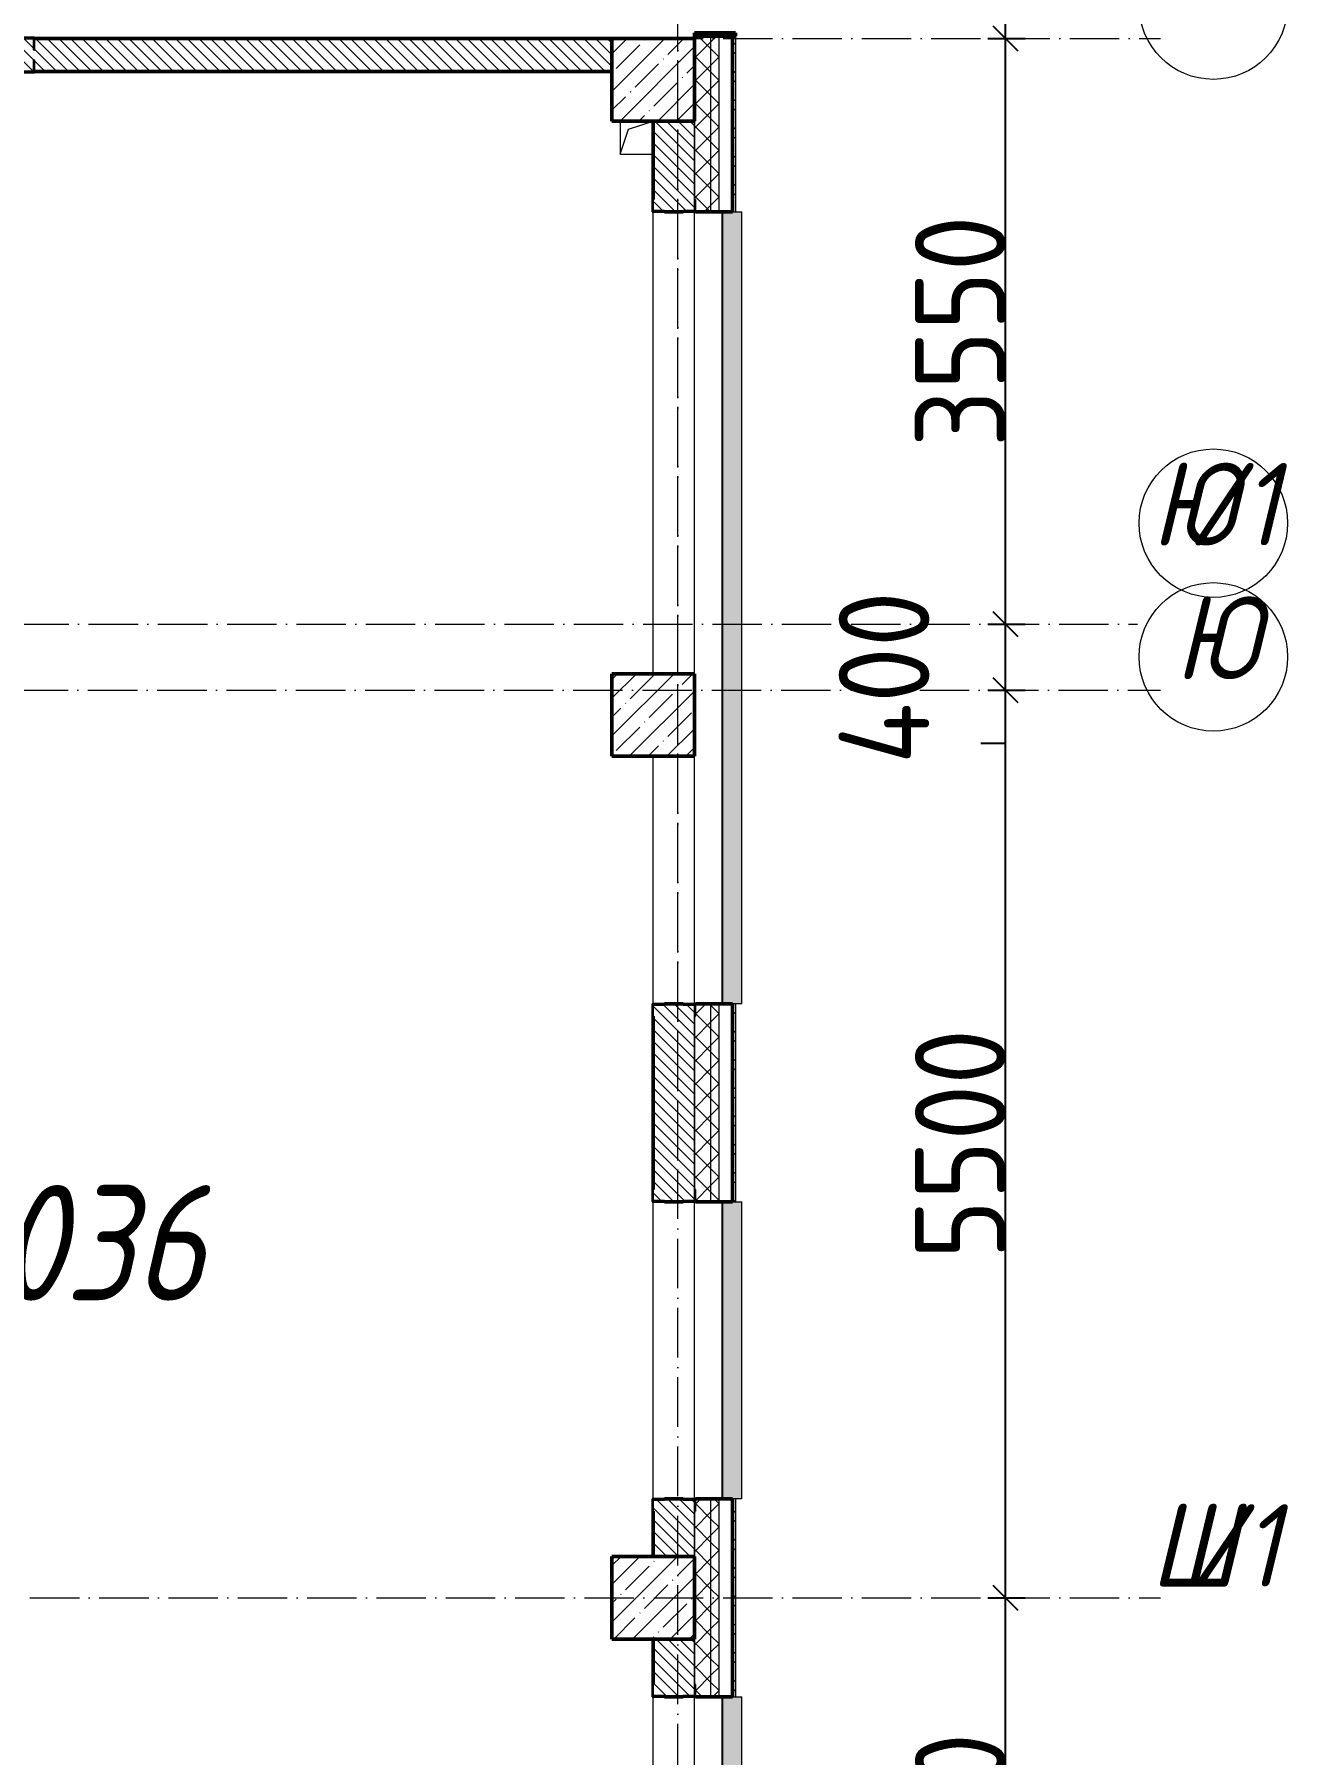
# Model space of a CAD drawing. Header units: millimetres. Extents: x -136833 to 49383, y -8033 to 344618.
# Drawn here: x -34184 to -26584, y 282178 to 292603 of the extents above; entities that cross this region are included whole.
import ezdxf

# ---------------------------------------------------------------- set-up
doc = ezdxf.new("R2010")
doc.units = ezdxf.units.MM
doc.linetypes.add('50_200_ШТРИХ_1Т_ш5_п1_п1_', pattern=[700, 500, -100, 0, -100])
for name, color, linetype, lineweight in [('A-____-____-DIMS', 7, 'Continuous', 9), ('A-GENM-____-MCUT', 7, 'Continuous', 25), ('A-GENM-____-OTLN', 7, 'Continuous', 9), ('A-GENM-____-OTLN-1', 7, 'Continuous', 25), ('A-GLAZ-____-OTLN', 7, 'Continuous', 9), ('A-WALL-____-MCUT', 7, 'Continuous', 13), ('A-WALL-____-MCUT-1', 7, 'Continuous', 9), ('A-WALL-____-MCUT-2', 7, 'Continuous', 50), ('A-WALL-____-MCUT-3', 7, 'Continuous', 9), ('A-WALL-____-OTLN', 7, 'Continuous', 9), ('A-WALL-____-PATT-1', 7, 'Continuous', 9), ('A-WALL-FNSH-MCUT-1', 7, 'Continuous', 9), ('S-COLS-____-MCUT', 7, 'Continuous', 50), ('S-COLS-____-OTLN', 7, 'Continuous', 9), ('S-GRID-____-IDEN', 7, 'Continuous', 9), ('S-GRID-____-OTLN-1', 7, '50_200_ШТРИХ_1Т_ш5_п1_п1_', 9), ('Марки помещений', 7, 'Continuous', 9)]:
    doc.layers.add(name, color=color, linetype=linetype, lineweight=lineweight)
doc.layers.add('A-GLAZ-____-OTLN-1', color=7, linetype='Continuous', lineweight=9, true_color=0xc0c0c0)
doc.styles.add('ISOCPEUR_I', font='isocpeui.ttf', dxfattribs={"width": 0.9, "height": 2.5})
doc.styles.add('ISOCPEUR_I_3', font='isocpeui.ttf', dxfattribs={"width": 0.85, "height": 2.2})
doc.styles.add('ISOCPEUR_I_9', font='isocpeui.ttf', dxfattribs={"width": 0.9, "height": 250})
doc.styles.add('СПДС', font='isocpeur.ttf', dxfattribs={"width": 0.9})
doc.dimstyles.new('ISO-2_5_0_9К_БОЛЬШОЙ_ОСИ', dxfattribs={"dimscale": 304.8, "dimtxt": 248.995294, "dimasz": 0.492126, "dimexe": 0.393701, "dimexo": 0, "dimgap": 0, "dimtad": 1, "dimdec": 0, "dimzin": 0, "dimdsep": 46, "dimtxsty": 'ISOCPEUR_I_9', "dimblk1": 'OBLIQUE', "dimblk2": 'OBLIQUE', "dimsah": 1, "dimcen": 0.09, "dimdle": 0.393701, "dimazin": 0, "dimtfac": 1, "dimtdec": 4, "dimtix": 1, "dimtmove": 0, "dimatfit": 3, "dimfxl": 1, "dimtvp": 1, "dimtolj": 1, "dimtzin": 0, "dimarcsym": 2})
doc.dimstyles.new('ISO-2_5_0_9К_БОЛЬШОЙ_ОСИ_1', dxfattribs={"dimscale": 304.8, "dimtxt": 248.995294, "dimasz": 0.492126, "dimexe": 0.393701, "dimexo": 0, "dimgap": 0, "dimtad": 1, "dimdec": 0, "dimzin": 0, "dimdsep": 46, "dimtxsty": 'ISOCPEUR_I_9', "dimblk1": 'OBLIQUE', "dimblk2": 'OBLIQUE', "dimsah": 1, "dimcen": 0.09, "dimdle": 0.393701, "dimazin": 0, "dimtfac": 1, "dimtdec": 4, "dimtix": 1, "dimtmove": 1, "dimatfit": 3, "dimfxl": 1, "dimtvp": 1, "dimtolj": 1, "dimtzin": 0, "dimarcsym": 2})
pattern_1 = [(45, (-101000, -46531.04), (-114.04925, 114.04925), []), (45, (-100885.95, -46531.04), (-114.04925, 114.04925), [201.613, -40.323, 3.353, -36.97])]
pattern_2 = [(45, (-131434.41, 245796.49), (-70.71068, 70.71068), []), (135, (-131434.41, 245796.49), (-70.71068, -70.71068), [])]
pattern_3 = [(135, (-131434.413, 245796.486), (-35.35534, -35.35534), [])]
pattern_4 = [(45, (-131434.41, 245796.49), (-70.71068, 70.71068), []), (135, (-131434.41, 245796.49), (-70.71068, -70.71068), [])]

# ---------------------------------------------------------------- blocks, each defined once
blk = doc.blocks.new('BSC_Колонна _Прямоугольная - 500х500-V115-АР1_План отверстий 2 этажа в осях 1-64_Ю-ЯЯ')
at = {"layer": 'S-COLS-____-OTLN'}
h = blk.add_hatch(dxfattribs=at)
h.set_pattern_fill('FP_128', color=256, style=0, pattern_type=2)
h.set_pattern_definition(pattern_1)
h.paths.add_polyline_path([(-250, -250), (250, -250), (250, 250), (-250, 250), (-250, 200)], flags=0)
at = {"layer": 'S-COLS-____-MCUT'}
for p, q in [((250, 250), (-250, 250)), ((-250, 250), (-250, -250)), ((250, -250), (250, 250)), ((-250, -250), (250, -250))]:
    blk.add_line(p, q, dxfattribs=at)
blk = doc.blocks.new('Фахверк_СКБ_Уголок - 200_3550-28267367-АР1_План отверстий 2 этажа в осях 1-64_Ю-ЯЯ')
at = {"layer": 'A-GENM-____-MCUT'}
for p, q in [((200, 156), (125, 156)), ((125, 156), (125, 81)), ((131, 81), (131, 150)), ((131, 150), (200, 150)), ((200, 150), (200, 156)), ((125, 81), (131, 81)), ((131, 19), (125, 19)), ((125, 19), (125, -56)), ((131, -50), (131, 19)), ((125, -56), (200, -56)), ((200, -50), (131, -50)), ((200, -56), (200, -50))]:
    blk.add_line(p, q, dxfattribs=at)
blk = doc.blocks.new('Стены 13 - Стены 4-31812941-АР1_План отверстий 2 этажа в осях 1-64_Ю-ЯЯ')
at = {"layer": 'A-WALL-____-MCUT'}
for p, q in [((-1844, 41030), (-1844, 41010)), ((-1594, 41030), (-1844, 41030)), ((-1844, 41010), (-1594, 41010)), ((-1594, 41010), (-1594, 41030))]:
    blk.add_line(p, q, dxfattribs=at)
blk = doc.blocks.new('BSC_Колонна _Прямоугольная - 500х500-V30-АР1_План отверстий 2 этажа в осях 1-64_А-ГГ')
at = {"layer": 'S-COLS-____-OTLN'}
h = blk.add_hatch(dxfattribs=at)
h.set_pattern_fill('FP_59', color=256, style=0, pattern_type=2)
h.set_pattern_definition([(45, (-101000, -37331.04), (-114.04925, 114.04925), []), (45, (-100885.95, -37331.04), (-114.04925, 114.04925), [201.613, -40.323, 3.353, -36.97])])
h.paths.add_polyline_path([(-250, -250), (250, -250), (250, 250), (-250, 250)], flags=0)
at = {"layer": 'S-COLS-____-MCUT'}
for p, q in [((250, 250), (-250, 250)), ((-250, 250), (-250, -250)), ((250, -250), (250, 250)), ((-250, -250), (250, -250))]:
    blk.add_line(p, q, dxfattribs=at)
blk = doc.blocks.new('BSC_Колонна _Прямоугольная - 500х500-V119-АР1_План отверстий 2 этажа в осях 1-64_А-ГГ')
at = {"layer": 'S-COLS-____-OTLN'}
h = blk.add_hatch(dxfattribs=at)
h.set_pattern_fill('FP_149', color=256, style=0, pattern_type=2)
h.set_pattern_definition(pattern_1)
h.paths.add_polyline_path([(-250, -250), (250, -250), (250, 250), (-250, 250), (-250, -215)], flags=0)
at = {"layer": 'S-COLS-____-MCUT'}
for p, q in [((250, 250), (-250, 250)), ((-250, 250), (-250, -250)), ((250, -250), (250, 250)), ((-250, -250), (250, -250))]:
    blk.add_line(p, q, dxfattribs=at)
blk = doc.blocks.new('BSC_Колонна _Прямоугольная - 500х500-V121-АР1_План отверстий 2 этажа в осях 1-64_А-ГГ')
at = {"layer": 'S-COLS-____-OTLN'}
h = blk.add_hatch(dxfattribs=at)
h.set_pattern_fill('FP_151', color=256, style=0, pattern_type=2)
h.set_pattern_definition([(45, (-101000, -42681.04), (-114.04925, 114.04925), []), (45, (-100885.95, -42681.04), (-114.04925, 114.04925), [201.613, -40.323, 3.353, -36.97])])
h.paths.add_polyline_path([(-250, -250), (250, -250), (250, 250), (-250, 250)], flags=0)
at = {"layer": 'S-COLS-____-MCUT'}
for p, q in [((250, 250), (-250, 250)), ((-250, 250), (-250, -250)), ((250, -250), (250, 250)), ((-250, -250), (250, -250))]:
    blk.add_line(p, q, dxfattribs=at)
blk = doc.blocks.new('Фахверк_СКБ_Уголок - 250_2700-27497298-АР1_План отверстий 2 этажа в осях 1-64_А-ГГ')
at = {"layer": 'A-GENM-____-MCUT'}
for p, q in [((200, 181), (125, 181)), ((125, 181), (125, 106)), ((125, 106), (131, 106)), ((131, 106), (131, 175)), ((131, 175), (200, 175)), ((200, 175), (200, 181)), ((131, -6), (125, -6)), ((125, -6), (125, -81)), ((125, -81), (200, -81)), ((131, -75), (131, -6)), ((200, -75), (131, -75)), ((200, -81), (200, -75))]:
    blk.add_line(p, q, dxfattribs=at)
blk = doc.blocks.new('AR_Отверстие прямоугольное _в плите_ - AR_Отверстие прямоугольное _в плите_-30511543-АР1_План отверстий 2 этажа в осях 1-64_А-ГГ')
at = {"layer": 'A-GENM-____-OTLN'}
for p, q in [((-100, 100), (-100, -100)), ((-100, -100), (-50, 50)), ((-50, 50), (100, 100)), ((-100, -100), (100, -100))]:
    blk.add_line(p, q, dxfattribs=at)
blk = doc.blocks.new('Отлив_СКБ - Отлив витража_120_НВФ-31885688-АР1_План отверстий 2 этажа в осях 1-64_А-ГГ')
at = {"layer": 'A-GLAZ-____-OTLN-1'}
for points in [[(4113, -2), (4800, -2), (4800, 0), (0, 0), (0, -2), (2345, -2)], [(4113, -120), (4800, -120), (4800, -2), (0, -2), (0, -120), (2345, -120)]]:
    blk.add_hatch(color=256, dxfattribs=at).paths.add_polyline_path(points, flags=0)
at = {"layer": 'A-GLAZ-____-OTLN'}
for p, q in [((0, 0), (4800, 0)), ((4800, -2), (0, -2)), ((0, -120), (0, -83)), ((4800, -83), (4800, -120)), ((0, -120), (4800, -120))]:
    blk.add_line(p, q, dxfattribs=at)
blk = doc.blocks.new('Отлив_СКБ - Отлив витража_120_НВФ-V194-АР1_План отверстий 2 этажа в осях 1-64_А-ГГ')
at = {"layer": 'A-GLAZ-____-OTLN-1'}
for points in [[(1800, -2), (1800, 0), (0, 0), (0, -2), (1544, -2)], [(1544, -120), (1800, -120), (1800, -2), (0, -2), (0, -120)]]:
    blk.add_hatch(color=256, dxfattribs=at).paths.add_polyline_path(points, flags=0)
at = {"layer": 'A-GLAZ-____-OTLN'}
for p, q in [((0, 0), (1800, 0)), ((1800, -2), (0, -2)), ((0, -120), (0, -83)), ((1800, -83), (1800, -120)), ((0, -120), (1800, -120))]:
    blk.add_line(p, q, dxfattribs=at)
blk = doc.blocks.new('Стены 13 - Стены 4-31812941-АР1_План отверстий 2 этажа в осях 1-64_А-ГГ')
at = {"layer": 'A-WALL-____-MCUT-2'}
for p, q in [((-1844, 41030), (-1844, 41010)), ((-1594, 41030), (-1844, 41030)), ((-1844, 41010), (-1594, 41010)), ((-1594, 41010), (-1594, 41030))]:
    blk.add_line(p, q, dxfattribs=at)
blk = doc.blocks.new('Ось сетки - Круг_Ø6_00__ISO-2_5_0_9K_-25732049-АР1_План отверстий 3 этажа в осях 1-64_Ю-ЯЯ')
at = {"layer": 'S-GRID-____-IDEN'}
blk.add_circle((0, 0), 3, dxfattribs=at)
blk = doc.blocks.new('_Oblique')
at = {"color": 0, "linetype": 'ByBlock', "lineweight": -2}
blk.add_line((-0.5, -0.5), (0.5, 0.5), dxfattribs=at)
blk = doc.blocks.new('*D2014')
at = {"layer": 'A-____-____-DIMS', "color": 0, "lineweight": -2, "transparency": 16777216}
for p, q in [((386905, -44152), (386905, -43512)), ((386799, -43632), (387025, -43632)), ((386799, -44032), (387025, -44032)), ((386905, -44352), (386905, -44032)), ((386755, -44352), (386905, -44352))]:
    blk.add_line(p, q, dxfattribs=at)
at = {"layer": 'Defpoints', "color": 0, "transparency": 16777216}
for p in [(386799, -43632), (386905, -43632), (386799, -44032)]:
    blk.add_point(p, dxfattribs=at)
at = {"layer": 'A-____-____-DIMS', "color": 0, "lineweight": -2, "transparency": 16777216, "xscale": 150, "yscale": 150, "zscale": 150}
for p, rotation in [((386905, -43632), 90), ((386905, -44032), 270)]:
    blk.add_blockref('_Oblique', p, dxfattribs=dict(at, rotation=rotation))
at = {"layer": 'A-____-____-DIMS', "color": 0, "transparency": 16777216, "insert": (385895, -44480), "char_height": 548.6, "attachment_point": 1, "rotation": 90, "line_spacing_factor": 1.149209, "style": 'СПДС'}
blk.add_mtext('\\A1;400', dxfattribs=at)
blk = doc.blocks.new('*D2015')
at = {"layer": 'A-____-____-DIMS', "color": 0, "lineweight": -2, "transparency": 16777216}
for p, q in [((386905, -43752), (386905, -39962)), ((386799, -40082), (387025, -40082)), ((386799, -43632), (387025, -43632))]:
    blk.add_line(p, q, dxfattribs=at)
at = {"layer": 'Defpoints', "color": 0, "transparency": 16777216}
for p in [(386799, -40082), (386905, -40082), (386799, -43632)]:
    blk.add_point(p, dxfattribs=at)
at = {"layer": 'A-____-____-DIMS', "color": 0, "lineweight": -2, "transparency": 16777216, "xscale": 150, "yscale": 150, "zscale": 150}
for p, rotation in [((386905, -40082), 90), ((386905, -43632), 270)]:
    blk.add_blockref('_Oblique', p, dxfattribs=dict(at, rotation=rotation))
at = {"layer": 'A-____-____-DIMS', "color": 0, "transparency": 16777216, "insert": (386631, -41857), "char_height": 548.6, "attachment_point": 5, "rotation": 90, "style": 'СПДС'}
blk.add_mtext('\\A1;3550', dxfattribs=at)
blk = doc.blocks.new('*D2016')
at = {"layer": 'A-____-____-DIMS', "color": 0, "lineweight": -2, "transparency": 16777216}
for p, q in [((386755, -39209), (386905, -39209)), ((386905, -39209), (386905, -39632)), ((386905, -40202), (386905, -39512)), ((386799, -39632), (387025, -39632)), ((386799, -40082), (387025, -40082))]:
    blk.add_line(p, q, dxfattribs=at)
at = {"layer": 'Defpoints', "color": 0, "transparency": 16777216}
for p in [(386799, -39632), (386905, -39632), (386799, -40082)]:
    blk.add_point(p, dxfattribs=at)
at = {"layer": 'A-____-____-DIMS', "color": 0, "lineweight": -2, "transparency": 16777216, "xscale": 150, "yscale": 150, "zscale": 150}
for p, rotation in [((386905, -39632), 90), ((386905, -40082), 270)]:
    blk.add_blockref('_Oblique', p, dxfattribs=dict(at, rotation=rotation))
at = {"layer": 'A-____-____-DIMS', "color": 0, "transparency": 16777216, "insert": (385895, -39337), "char_height": 548.6, "attachment_point": 1, "rotation": 90, "line_spacing_factor": 1.149209, "style": 'СПДС'}
blk.add_mtext('\\A1;450', dxfattribs=at)
blk = doc.blocks.new('*D2040')
at = {"layer": 'A-____-____-DIMS', "color": 0, "lineweight": -2, "transparency": 16777216}
for p, q in [((386905, -52652), (386905, -49412)), ((386799, -49532), (387025, -49532)), ((386799, -52532), (387025, -52532))]:
    blk.add_line(p, q, dxfattribs=at)
at = {"layer": 'Defpoints', "color": 0, "transparency": 16777216}
for p in [(386799, -49532), (386905, -49532), (386799, -52532)]:
    blk.add_point(p, dxfattribs=at)
at = {"layer": 'A-____-____-DIMS', "color": 0, "lineweight": -2, "transparency": 16777216, "xscale": 150, "yscale": 150, "zscale": 150}
for p, rotation in [((386905, -49532), 90), ((386905, -52532), 270)]:
    blk.add_blockref('_Oblique', p, dxfattribs=dict(at, rotation=rotation))
at = {"layer": 'A-____-____-DIMS', "color": 0, "transparency": 16777216, "insert": (386631, -51032), "char_height": 548.6, "attachment_point": 5, "rotation": 90, "style": 'СПДС'}
blk.add_mtext('\\A1;3000', dxfattribs=at)
blk = doc.blocks.new('*D2041')
at = {"layer": 'A-____-____-DIMS', "color": 0, "lineweight": -2, "transparency": 16777216}
for p, q in [((386905, -49652), (386905, -43912)), ((386799, -44032), (387025, -44032)), ((386799, -49532), (387025, -49532))]:
    blk.add_line(p, q, dxfattribs=at)
at = {"layer": 'Defpoints', "color": 0, "transparency": 16777216}
for p in [(386799, -44032), (386905, -44032), (386799, -49532)]:
    blk.add_point(p, dxfattribs=at)
at = {"layer": 'A-____-____-DIMS', "color": 0, "lineweight": -2, "transparency": 16777216, "xscale": 150, "yscale": 150, "zscale": 150}
for p, rotation in [((386905, -44032), 90), ((386905, -49532), 270)]:
    blk.add_blockref('_Oblique', p, dxfattribs=dict(at, rotation=rotation))
at = {"layer": 'A-____-____-DIMS', "color": 0, "transparency": 16777216, "insert": (386631, -46782), "char_height": 548.6, "attachment_point": 5, "rotation": 90, "style": 'СПДС'}
blk.add_mtext('\\A1;5500', dxfattribs=at)
blk = doc.blocks.new('*D2042')
at = {"layer": 'A-____-____-DIMS', "color": 0, "lineweight": -2, "transparency": 16777216}
for p, q in [((386905, -44152), (386905, -43512)), ((386799, -43632), (387025, -43632)), ((386799, -44032), (387025, -44032)), ((386905, -44352), (386905, -44032)), ((386755, -44352), (386905, -44352))]:
    blk.add_line(p, q, dxfattribs=at)
at = {"layer": 'Defpoints', "color": 0, "transparency": 16777216}
for p in [(386799, -43632), (386905, -43632), (386799, -44032)]:
    blk.add_point(p, dxfattribs=at)
at = {"layer": 'A-____-____-DIMS', "color": 0, "lineweight": -2, "transparency": 16777216, "xscale": 150, "yscale": 150, "zscale": 150}
for p, rotation in [((386905, -43632), 90), ((386905, -44032), 270)]:
    blk.add_blockref('_Oblique', p, dxfattribs=dict(at, rotation=rotation))
at = {"layer": 'A-____-____-DIMS', "color": 0, "transparency": 16777216, "insert": (385895, -44480), "char_height": 548.6, "attachment_point": 1, "rotation": 90, "line_spacing_factor": 1.149209, "style": 'СПДС'}
blk.add_mtext('\\A1;400', dxfattribs=at)
blk = doc.blocks.new('*D2043')
at = {"layer": 'A-____-____-DIMS', "color": 0, "lineweight": -2, "transparency": 16777216}
for p, q in [((386905, -43752), (386905, -39962)), ((386799, -40082), (387025, -40082)), ((386799, -43632), (387025, -43632))]:
    blk.add_line(p, q, dxfattribs=at)
at = {"layer": 'Defpoints', "color": 0, "transparency": 16777216}
for p in [(386799, -40082), (386905, -40082), (386799, -43632)]:
    blk.add_point(p, dxfattribs=at)
at = {"layer": 'A-____-____-DIMS', "color": 0, "lineweight": -2, "transparency": 16777216, "xscale": 150, "yscale": 150, "zscale": 150}
for p, rotation in [((386905, -40082), 90), ((386905, -43632), 270)]:
    blk.add_blockref('_Oblique', p, dxfattribs=dict(at, rotation=rotation))
at = {"layer": 'A-____-____-DIMS', "color": 0, "transparency": 16777216, "insert": (386631, -41857), "char_height": 548.6, "attachment_point": 5, "rotation": 90, "style": 'СПДС'}
blk.add_mtext('\\A1;3550', dxfattribs=at)
blk = doc.blocks.new('*D2044')
at = {"layer": 'A-____-____-DIMS', "color": 0, "lineweight": -2, "transparency": 16777216}
for p, q in [((386755, -39209), (386905, -39209)), ((386905, -39209), (386905, -39632)), ((386905, -40202), (386905, -39512)), ((386799, -39632), (387025, -39632)), ((386799, -40082), (387025, -40082))]:
    blk.add_line(p, q, dxfattribs=at)
at = {"layer": 'Defpoints', "color": 0, "transparency": 16777216}
for p in [(386799, -39632), (386905, -39632), (386799, -40082)]:
    blk.add_point(p, dxfattribs=at)
at = {"layer": 'A-____-____-DIMS', "color": 0, "lineweight": -2, "transparency": 16777216, "xscale": 150, "yscale": 150, "zscale": 150}
for p, rotation in [((386905, -39632), 90), ((386905, -40082), 270)]:
    blk.add_blockref('_Oblique', p, dxfattribs=dict(at, rotation=rotation))
at = {"layer": 'A-____-____-DIMS', "color": 0, "transparency": 16777216, "insert": (385895, -39337), "char_height": 548.6, "attachment_point": 1, "rotation": 90, "line_spacing_factor": 1.149209, "style": 'СПДС'}
blk.add_mtext('\\A1;450', dxfattribs=at)
blk = doc.blocks.new('3эт')
at = {"layer": 'S-GRID-____-OTLN-1', "color": 251, "ltscale": 0.6, "true_color": 0x636466}
for p, q in [((384920.7, -46882.4), (384920.7, 4029.4)), ((384920.7, -91346.1), (384920.7, -36982.5)), ((376792, -40082.4), (387845.1, -40082.4)), ((376792, -40082.4), (387845.1, -40082.4)), ((358243, -43632.4), (387705.3, -43632.4)), ((358243, -43632.4), (387705.3, -43632.4)), ((351097.5, -44032.4), (387845.1, -44032.4)), ((376792, -49532.4), (387845.1, -49532.4))]:
    blk.add_line(p, q, dxfattribs=at)
at = {"layer": 'S-GRID-____-IDEN', "xscale": 150, "yscale": 150, "zscale": 99.99999999999993}
for p, rotation in [((388165, -39879.9), 269.9999999999995), ((388165, -43019.7), 269.9999999999994), ((388165, -43829.9), 269.9999999999995)]:
    blk.add_blockref('Ось сетки - Круг_Ø6_00__ISO-2_5_0_9K_-25732049-АР1_План отверстий 3 этажа в осях 1-64_Ю-ЯЯ', p, dxfattribs=dict(at, rotation=rotation))
at = {"layer": 'S-GRID-____-IDEN', "char_height": 500, "attachment_point": 1}
for s, insert, width, style in [('\\fISOCPEUR|b0|i1|c204|p34|;\\W.9;Ю', (387789.3, -42654.6), 266.962, 'ISOCPEUR_I_9'), ('\\fISOCPEUR|b0|i1|c204|p34|;\\W.9;Ю', (387789.3, -42654.6), 266.962, 'ISOCPEUR_I'), ('/1', (388009.5, -42654.6), 346.329, 'ISOCPEUR_I_9'), ('/1', (388009.5, -42654.6), 346.329, 'ISOCPEUR_I'), ('\\fISOCPEUR|b0|i1|c204|p34|;\\W.9;Ю', (387931.9, -43464.8), 266.962, 'ISOCPEUR_I_9'), ('\\fISOCPEUR|b0|i1|c204|p34|;\\W.9;Ю', (387931.9, -43464.8), 266.962, 'ISOCPEUR_I'), ('\\fISOCPEUR|b0|i1|c204|p34|;\\W.9;Ш', (387783.4, -48964.8), 281.392, 'ISOCPEUR_I'), ('/1', (388015.6, -48964.8), 346.329, 'ISOCPEUR_I')]:
    blk.add_mtext(s, dxfattribs=dict(at, insert=insert, width=width, style=style))
at = {"layer": 'A-____-____-DIMS'}
for base, p1, p2, override, picture, middle in [((386904.9, -39632.4), (386798.9, -40082.4), (386798.9, -39632.4), {"dimtxt": 1.8, "dimpost": '<>', "dimtxsty": 'СПДС', "dimfxl": 450}, '*D2016', (386745, -39209.4)), ((386904.9, -39632.4), (386798.9, -40082.4), (386798.9, -39632.4), {"dimtxt": 1.8, "dimpost": '<>', "dimtxsty": 'СПДС', "dimfxl": 450}, '*D2044', (386745, -39209.4)), ((386904.9, -43632.4), (386798.9, -44032.4), (386798.9, -43632.4), {"dimtxt": 1.8, "dimpost": '<>', "dimtxsty": 'СПДС', "dimfxl": 400}, '*D2014', (386745, -44352.1)), ((386904.9, -43632.4), (386798.9, -44032.4), (386798.9, -43632.4), {"dimtxt": 1.8, "dimpost": '<>', "dimtxsty": 'СПДС', "dimfxl": 400}, '*D2042', (386745, -44352.1))]:
    dim = blk.add_linear_dim(base=base, p1=p1, p2=p2, angle=90, dimstyle='ISO-2_5_0_9К_БОЛЬШОЙ_ОСИ_1', override=override, dxfattribs=at)
    dim.commit()
    dim.dimension.update_dxf_attribs({"geometry": picture, "text_midpoint": middle, "dimtype": 160, "text_rotation": 90})
for base, p1, p2, override, picture, middle in [((386904.9, -40082.4), (386798.9, -43632.4), (386798.9, -40082.4), {"dimtxt": 1.8, "dimpost": '<>', "dimtxsty": 'СПДС', "dimfxl": 3550}, '*D2015', (386630.6, -41857.4)), ((386904.9, -40082.4), (386798.9, -43632.4), (386798.9, -40082.4), {"dimtxt": 1.8, "dimpost": '<>', "dimtxsty": 'СПДС', "dimfxl": 3550}, '*D2043', (386630.6, -41857.4)), ((386904.9, -44032.4), (386798.9, -49532.4), (386798.9, -44032.4), {"dimtxt": 1.8, "dimpost": '<>', "dimtxsty": 'СПДС', "dimfxl": 5500}, '*D2041', (386630.6, -46782.4)), ((386904.9, -49532.4), (386798.9, -52532.4), (386798.9, -49532.4), {"dimtxt": 1.8, "dimpost": '<>', "dimtxsty": 'СПДС', "dimfxl": 3000}, '*D2040', (386630.6, -51032.4))]:
    dim = blk.add_linear_dim(base=base, p1=p1, p2=p2, angle=90, dimstyle='ISO-2_5_0_9К_БОЛЬШОЙ_ОСИ', override=override, dxfattribs=at)
    dim.commit()
    dim.dimension.update_dxf_attribs({"geometry": picture, "text_midpoint": middle})

msp = doc.modelspace()

# ---------------------------------------------------------------- hatches: boundary and pattern name
at = {"layer": 'A-WALL-____-PATT-1'}
h = msp.add_hatch(dxfattribs=at)
h.set_pattern_fill('FP_6', color=256, style=0, pattern_type=2)
h.set_pattern_definition([(135, (-131434.413, 245796.486), (-35.35534, -35.35534), [])])
h.paths.add_polyline_path([(-30684.4, 292377.5), (-30684.4, 292577.5), (-34184.4, 292577.5), (-34184.4, 292508.5), (-34190.4, 292508.5), (-34190.4, 292577.5), (-37684.4, 292577.5), (-37684.4, 292377.5), (-34190.4, 292377.5), (-34190.4, 292446.5), (-34184.4, 292446.5), (-34184.4, 292377.5), (-30702.1, 292377.5)], flags=0)
h = msp.add_hatch(dxfattribs=at)
h.set_pattern_fill('FP_6', color=256, style=0, pattern_type=2)
h.set_pattern_definition(pattern_3)
h.paths.add_polyline_path([(-30684.4, 292377.5), (-30684.4, 292577.5), (-34184.4, 292577.5), (-34184.4, 292508.5), (-34190.4, 292508.5), (-34190.4, 292577.5), (-37684.4, 292577.5), (-37684.4, 292377.5), (-34190.4, 292377.5), (-34190.4, 292446.5), (-34184.4, 292446.5), (-34184.4, 292377.5), (-30702.6, 292377.5)], flags=0)
h = msp.add_hatch(dxfattribs=at)
h.set_pattern_fill('FP_1', color=256, style=0, pattern_type=2)
h.set_pattern_definition(pattern_2)
h.paths.add_polyline_path([(-30178.4, 291527.5), (-30084.4, 291527.5), (-30084.4, 292592.5), (-30184.4, 292592.5), (-30184.4, 291602.5), (-30178.4, 291602.5), (-30178.4, 291533.5)], flags=0)
h = msp.add_hatch(dxfattribs=at)
h.set_pattern_fill('FP_1', color=256, style=0, pattern_type=2)
h.set_pattern_definition(pattern_4)
h.paths.add_polyline_path([(-30084.4, 243777.5), (-30084.4, 244727.5), (-30178.4, 244727.5), (-30178.4, 244652.5), (-30184.4, 244652.5), (-30184.4, 243777.5)], flags=0)
h.paths.add_polyline_path([(-30178.4, 246527.5), (-30084.4, 246527.5), (-30084.4, 247727.5), (-30178.4, 247727.5), (-30178.4, 247652.5), (-30184.4, 247652.5), (-30184.4, 246602.5), (-30178.4, 246602.5), (-30178.4, 246532.4)], flags=0)
h.paths.add_polyline_path([(-30178.4, 249527.5), (-30084.4, 249527.5), (-30084.4, 250727.5), (-30178.4, 250727.5), (-30178.4, 250652.5), (-30184.4, 250652.5), (-30184.4, 249602.5), (-30178.4, 249602.5), (-30178.4, 249533.5)], flags=0)
h.paths.add_polyline_path([(-30084.4, 252527.5), (-30084.4, 253727.5), (-30178.4, 253727.5), (-30178.4, 253652.5), (-30184.4, 253652.5), (-30184.4, 252602.5), (-30178.4, 252602.5), (-30178.4, 252527.5)], flags=0)
h.paths.add_polyline_path([(-30084.4, 255527.5), (-30084.4, 256727.5), (-30178.4, 256727.5), (-30178.4, 256652.5), (-30184.4, 256652.5), (-30184.4, 255602.5), (-30178.4, 255602.5), (-30178.4, 255527.5)], flags=0)
h.paths.add_polyline_path([(-30084.4, 258527.5), (-30084.4, 259727.5), (-30178.4, 259727.5), (-30178.4, 259652.5), (-30184.4, 259652.5), (-30184.4, 258602.5), (-30178.4, 258602.5), (-30178.4, 258527.5)], flags=0)
h.paths.add_polyline_path([(-30178.4, 261527.5), (-30084.4, 261527.5), (-30084.4, 262727.5), (-30178.4, 262727.5), (-30178.4, 262652.5), (-30184.4, 262652.5), (-30184.4, 261602.5), (-30178.4, 261602.5), (-30178.4, 261533.5)], flags=0)
h.paths.add_polyline_path([(-30178.4, 264527.5), (-30084.4, 264527.5), (-30084.4, 265727.5), (-30178.4, 265727.5), (-30178.4, 265652.5), (-30184.4, 265652.5), (-30184.4, 264602.5), (-30178.4, 264602.5), (-30178.4, 264533.5)], flags=0)
h.paths.add_polyline_path([(-30084.4, 270527.5), (-30084.4, 271727.5), (-30178.4, 271727.5), (-30178.4, 271652.5), (-30184.4, 271652.5), (-30184.4, 270602.5), (-30178.4, 270602.5), (-30178.4, 270527.5)], flags=0)
h.paths.add_polyline_path([(-30178.4, 273527.5), (-30084.4, 273527.5), (-30084.4, 274727.5), (-30178.4, 274727.5), (-30178.4, 274652.5), (-30184.4, 274652.5), (-30184.4, 273602.5), (-30178.4, 273602.5), (-30178.4, 273533.5)], flags=0)
h.paths.add_polyline_path([(-30178.4, 276527.5), (-30084.4, 276527.5), (-30084.4, 277727.5), (-30178.4, 277727.5), (-30178.4, 277652.5), (-30184.4, 277652.5), (-30184.4, 276602.5), (-30178.4, 276602.5), (-30178.4, 276533.5)], flags=0)
h.paths.add_polyline_path([(-30084.4, 279527.5), (-30084.4, 280727.5), (-30178.4, 280727.5), (-30178.4, 280652.5), (-30184.4, 280652.5), (-30184.4, 279602.5), (-30178.4, 279602.5), (-30178.4, 279527.5)], flags=0)
h.paths.add_polyline_path([(-30178.4, 282527.5), (-30084.4, 282527.5), (-30084.4, 283727.5), (-30178.4, 283727.5), (-30178.4, 283652.5), (-30184.4, 283652.5), (-30184.4, 282602.5), (-30178.4, 282602.5), (-30178.4, 282533.5)], flags=0)
h.paths.add_polyline_path([(-30084.4, 285527.5), (-30084.4, 286727.5), (-30178.4, 286727.5), (-30178.4, 286652.5), (-30184.4, 286652.5), (-30184.4, 285602.5), (-30178.4, 285602.5), (-30178.4, 285527.5)], flags=0)
h.paths.add_polyline_path([(-30178.4, 291527.5), (-30084.4, 291527.5), (-30084.4, 292592.5), (-30184.4, 292592.5), (-30184.4, 291602.5), (-30178.4, 291602.5), (-30178.4, 291533.5)], flags=0)
h = msp.add_hatch(dxfattribs=at)
h.set_pattern_fill('FP_1', color=256, style=0, pattern_type=2)
h.set_pattern_definition(pattern_2)
h.paths.add_polyline_path([(-30034.4, 291527.5), (-30034.4, 292592.5), (-30084.4, 292592.5), (-30084.4, 291527.5)], flags=0)
h = msp.add_hatch(dxfattribs=at)
h.set_pattern_fill('FP_1', color=256, style=0, pattern_type=2)
h.set_pattern_definition(pattern_4)
h.paths.add_polyline_path([(-30084.4, 243727.5), (-30034.4, 243727.5), (-30034.4, 244727.5), (-30084.4, 244727.5), (-30084.4, 243777.5)], flags=0)
h.paths.add_polyline_path([(-30084.4, 246527.5), (-30034.4, 246527.5), (-30034.4, 247727.5), (-30084.4, 247727.5), (-30084.4, 246532.4)], flags=0)
h.paths.add_polyline_path([(-30034.4, 249527.5), (-30034.4, 250727.5), (-30084.4, 250727.5), (-30084.4, 249527.5)], flags=0)
h.paths.add_polyline_path([(-30084.4, 252527.5), (-30034.4, 252527.5), (-30034.4, 253727.5), (-30084.4, 253727.5), (-30084.4, 252552.4)], flags=0)
h.paths.add_polyline_path([(-30084.4, 255527.5), (-30034.4, 255527.5), (-30034.4, 256727.5), (-30084.4, 256727.5), (-30084.4, 255992.3)], flags=0)
h.paths.add_polyline_path([(-30034.4, 258527.5), (-30034.4, 259727.5), (-30084.4, 259727.5), (-30084.4, 258527.5)], flags=0)
h.paths.add_polyline_path([(-30084.4, 261527.5), (-30034.4, 261527.5), (-30034.4, 262727.5), (-30084.4, 262727.5), (-30084.4, 262012.3)], flags=0)
h.paths.add_polyline_path([(-30084.4, 264527.5), (-30034.4, 264527.5), (-30034.4, 265727.5), (-30084.4, 265727.5), (-30084.4, 265452.3)], flags=0)
h.paths.add_polyline_path([(-30034.4, 270527.5), (-30034.4, 271727.5), (-30084.4, 271727.5), (-30084.4, 270527.5)], flags=0)
h.paths.add_polyline_path([(-30034.4, 273527.5), (-30034.4, 274727.5), (-30084.4, 274727.5), (-30084.4, 273527.5)], flags=0)
h.paths.add_polyline_path([(-30034.4, 276527.5), (-30034.4, 277727.5), (-30084.4, 277727.5), (-30084.4, 276527.5)], flags=0)
h.paths.add_polyline_path([(-30034.4, 279527.5), (-30034.4, 280727.5), (-30084.4, 280727.5), (-30084.4, 279527.5)], flags=0)
h.paths.add_polyline_path([(-30084.4, 282527.5), (-30034.4, 282527.5), (-30034.4, 283727.5), (-30084.4, 283727.5), (-30084.4, 282652.1)], flags=0)
h.paths.add_polyline_path([(-30034.4, 285527.5), (-30034.4, 286727.5), (-30084.4, 286727.5), (-30084.4, 285527.5)], flags=0)
h.paths.add_polyline_path([(-30084.4, 291527.5), (-30034.4, 291527.5), (-30034.4, 292592.5), (-30084.4, 292592.5), (-30084.4, 292112.1)], flags=0)
h = msp.add_hatch(dxfattribs=at)
h.set_pattern_fill('FP_3', color=256, style=0, pattern_type=2)
h.set_pattern_definition([(45, (-131434.41, 245796.49), (-85.53659, 85.53659), []), (45, (-131377.39, 245796.49), (-85.53659, 85.53659), [])])
h.paths.add_polyline_path([(-29954.4, 291527.5), (-29934.4, 291527.5), (-29934.4, 292592.5), (-29954.4, 292592.5), (-29954.4, 291720.2)], flags=0)
h = msp.add_hatch(dxfattribs=at)
h.set_pattern_fill('FP_3', color=256, style=0, pattern_type=2)
h.set_pattern_definition([(45, (-131434.41, 245796.49), (-85.53659, 85.53659), []), (45, (-131377.39, 245796.49), (-85.53659, 85.53659), [])])
h.paths.add_polyline_path([(-29954.4, 243627.5), (-29934.4, 243627.5), (-29934.4, 244727.5), (-29954.4, 244727.5), (-29954.4, 243647.5)], flags=0)
h.paths.add_polyline_path([(-29934.4, 246527.5), (-29934.4, 247727.5), (-29954.4, 247727.5), (-29954.4, 246527.5)], flags=0)
h.paths.add_polyline_path([(-29934.4, 249527.5), (-29934.4, 250727.5), (-29954.4, 250727.5), (-29954.4, 249527.5)], flags=0)
h.paths.add_polyline_path([(-29934.4, 252527.5), (-29934.4, 253727.5), (-29954.4, 253727.5), (-29954.4, 252527.5)], flags=0)
h.paths.add_polyline_path([(-29954.4, 255527.5), (-29934.4, 255527.5), (-29934.4, 256727.5), (-29954.4, 256727.5), (-29954.4, 255992.3)], flags=0)
h.paths.add_polyline_path([(-29954.4, 258527.5), (-29934.4, 258527.5), (-29934.4, 259727.5), (-29954.4, 259727.5), (-29954.4, 258572.3)], flags=0)
h.paths.add_polyline_path([(-29954.4, 261527.5), (-29934.4, 261527.5), (-29934.4, 262727.5), (-29954.4, 262727.5), (-29954.4, 262012.3)], flags=0)
h.paths.add_polyline_path([(-29954.4, 264527.5), (-29934.4, 264527.5), (-29934.4, 265727.5), (-29954.4, 265727.5), (-29954.4, 265452.3)], flags=0)
h.paths.add_polyline_path([(-29934.4, 270527.5), (-29934.4, 271727.5), (-29954.4, 271727.5), (-29954.4, 270527.5)], flags=0)
h.paths.add_polyline_path([(-29954.4, 273527.5), (-29934.4, 273527.5), (-29934.4, 274727.5), (-29954.4, 274727.5), (-29954.4, 274052.2)], flags=0)
h.paths.add_polyline_path([(-29954.4, 276527.5), (-29934.4, 276527.5), (-29934.4, 277727.5), (-29954.4, 277727.5), (-29954.4, 277492.2)], flags=0)
h.paths.add_polyline_path([(-29954.4, 279527.5), (-29934.4, 279527.5), (-29934.4, 280727.5), (-29954.4, 280727.5), (-29954.4, 280072.2)], flags=0)
h.paths.add_polyline_path([(-29934.4, 282527.5), (-29934.4, 283727.5), (-29954.4, 283727.5), (-29954.4, 282527.5)], flags=0)
h.paths.add_polyline_path([(-29954.4, 285527.5), (-29934.4, 285527.5), (-29934.4, 286727.5), (-29954.4, 286727.5), (-29954.4, 286092.1)], flags=0)
h.paths.add_polyline_path([(-29934.4, 291527.5), (-29934.4, 292592.5), (-29954.4, 292592.5), (-29954.4, 291527.5)], flags=0)
h = msp.add_hatch(dxfattribs=at)
h.set_pattern_fill('FP_6', color=256, style=0, pattern_type=2)
h.set_pattern_definition(pattern_3)
h.paths.add_polyline_path([(-30253.4, 291527.5), (-30253.4, 291533.5), (-30184.4, 291533.5), (-30184.4, 292077.5), (-30434.4, 292077.5), (-30434.4, 291533.5), (-30365.4, 291533.5), (-30365.4, 291527.5)], flags=0)
h = msp.add_hatch(dxfattribs=at)
h.set_pattern_fill('FP_6', color=256, style=0, pattern_type=2)
h.set_pattern_definition(pattern_3)
h.paths.add_polyline_path([(-30253.4, 283377.5), (-30184.4, 283377.5), (-30184.4, 283721.5), (-30253.4, 283721.5), (-30253.4, 283727.5), (-30365.4, 283727.5), (-30365.4, 283721.5), (-30434.4, 283721.5), (-30434.4, 283377.5), (-30365.4, 283377.5)], flags=0)
h.paths.add_polyline_path([(-30365.4, 285527.5), (-30253.4, 285527.5), (-30253.4, 285533.5), (-30184.4, 285533.5), (-30184.4, 286721.5), (-30253.4, 286721.5), (-30253.4, 286727.5), (-30365.4, 286727.5), (-30365.4, 286721.5), (-30434.4, 286721.5), (-30434.4, 285533.5), (-30365.4, 285533.5)], flags=0)
h = msp.add_hatch(dxfattribs=at)
h.set_pattern_fill('FP_6', color=256, style=0, pattern_type=2)
h.set_pattern_definition(pattern_3)
h.paths.add_polyline_path([(-30253.4, 280377.5), (-30184.4, 280377.5), (-30184.4, 280721.5), (-30253.4, 280721.5), (-30253.4, 280727.5), (-30365.4, 280727.5), (-30365.4, 280721.5), (-30434.4, 280721.5), (-30434.4, 280377.5)], flags=0)
h.paths.add_polyline_path([(-30253.4, 282527.5), (-30253.4, 282533.5), (-30184.4, 282533.5), (-30184.4, 282877.5), (-30434.4, 282877.5), (-30434.4, 282533.5), (-30365.4, 282533.5), (-30365.4, 282527.5)], flags=0)

# ---------------------------------------------------------------- linework, layer by layer
at = {"layer": 'A-WALL-____-MCUT'}
for p, q in [((-30684.4, 292577.5), (-34184.4, 292577.5)), ((-30184.4, 292592.5), (-30184.4, 292577.5)), ((-29954.4, 292592.5), (-30184.4, 292592.5)), ((-29954.4, 291527.5), (-29954.4, 292592.5)), ((-34184.4, 292377.5), (-30684.4, 292377.5))]:
    msp.add_line(p, q, dxfattribs=at)
at = {"layer": 'A-WALL-____-MCUT-1'}
for p, q in [((-30084.4, 291527.5), (-30084.4, 292592.5)), ((-30034.4, 291527.5), (-30034.4, 292592.5))]:
    msp.add_line(p, q, dxfattribs=at)
at = {"layer": 'A-WALL-____-MCUT-2'}
for p, q in [((-30684.4, 292577.5), (-34184.4, 292577.5)), ((-30184.4, 292592.5), (-30184.4, 292577.5)), ((-29954.4, 292592.5), (-30184.4, 292592.5)), ((-29954.4, 291527.5), (-29954.4, 292592.5)), ((-34184.4, 292377.5), (-30684.4, 292377.5)), ((-30434.4, 292077.5), (-30434.4, 291602.5)), ((-30365.4, 291527.5), (-30253.4, 291527.5)), ((-30178.4, 291527.5), (-29954.4, 291527.5)), ((-30253.4, 286727.5), (-30365.4, 286727.5)), ((-29954.4, 286727.5), (-30178.4, 286727.5)), ((-29954.4, 285527.5), (-29954.4, 286727.5)), ((-30434.4, 286652.5), (-30434.4, 285602.5)), ((-30365.4, 285527.5), (-30253.4, 285527.5)), ((-30178.4, 285527.5), (-29954.4, 285527.5)), ((-30253.4, 283727.5), (-30365.4, 283727.5)), ((-29954.4, 283727.5), (-30178.4, 283727.5)), ((-29954.4, 282527.5), (-29954.4, 283727.5)), ((-30434.4, 283652.5), (-30434.4, 283377.5)), ((-30434.4, 282877.5), (-30434.4, 282602.5)), ((-30365.4, 282527.5), (-30253.4, 282527.5)), ((-30178.4, 282527.5), (-29954.4, 282527.5))]:
    msp.add_line(p, q, dxfattribs=at)
at = {"layer": 'A-WALL-____-MCUT-3'}
for p, q in [((-30084.4, 291527.5), (-30084.4, 292592.5)), ((-30034.4, 291527.5), (-30034.4, 292592.5)), ((-30184.4, 291602.5), (-30184.4, 292077.5)), ((-30184.4, 292077.5), (-30184.4, 291602.5)), ((-30084.4, 285527.5), (-30084.4, 286727.5)), ((-30034.4, 285527.5), (-30034.4, 286727.5)), ((-30184.4, 285602.5), (-30184.4, 286652.5)), ((-30184.4, 286652.5), (-30184.4, 285602.5)), ((-30084.4, 282527.5), (-30084.4, 283727.5)), ((-30034.4, 282527.5), (-30034.4, 283727.5)), ((-30184.4, 283377.5), (-30184.4, 283652.5)), ((-30184.4, 283652.5), (-30184.4, 283377.5)), ((-30184.4, 282602.5), (-30184.4, 282877.5)), ((-30184.4, 282877.5), (-30184.4, 282602.5))]:
    msp.add_line(p, q, dxfattribs=at)
at = {"layer": 'A-WALL-____-OTLN'}
for p, q in [((-30434.4, 288727.5), (-30434.4, 291527.5)), ((-30184.4, 288727.5), (-30184.4, 291527.5)), ((-30434.4, 286727.5), (-30434.4, 288227.5)), ((-30184.4, 286727.5), (-30184.4, 288227.5)), ((-30434.4, 283727.5), (-30434.4, 285527.5)), ((-30184.4, 283727.5), (-30184.4, 285527.5)), ((-30434.4, 280727.5), (-30434.4, 282527.5)), ((-30184.4, 280727.5), (-30184.4, 282527.5))]:
    msp.add_line(p, q, dxfattribs=at)
at = {"layer": 'A-WALL-FNSH-MCUT-1'}
for p, q in [((-29934.4, 292592.5), (-29954.4, 292592.5)), ((-29954.4, 292592.5), (-29954.4, 291527.5)), ((-29934.4, 292592.5), (-29954.4, 292592.5)), ((-29954.4, 292592.5), (-29954.4, 291527.5)), ((-29934.4, 291527.5), (-29934.4, 292592.5)), ((-29934.4, 291527.5), (-29934.4, 292592.5)), ((-29954.4, 291527.5), (-29934.4, 291527.5)), ((-29934.4, 286727.5), (-29954.4, 286727.5)), ((-29954.4, 286727.5), (-29954.4, 285527.5)), ((-29934.4, 285527.5), (-29934.4, 286727.5)), ((-29954.4, 285527.5), (-29934.4, 285527.5)), ((-29934.4, 283727.5), (-29954.4, 283727.5)), ((-29954.4, 283727.5), (-29954.4, 282527.5)), ((-29934.4, 282527.5), (-29934.4, 283727.5)), ((-29954.4, 282527.5), (-29934.4, 282527.5))]:
    msp.add_line(p, q, dxfattribs=at)

# ---------------------------------------------------------------- block references
msp.add_blockref('3эт', (-415205.1, 332659.9))
at = {"layer": 'A-GENM-____-OTLN'}
msp.add_blockref('AR_Отверстие прямоугольное _в плите_ - AR_Отверстие прямоугольное _в плите_-30511543-АР1_План отверстий 2 этажа в осях 1-64_А-ГГ', (-30534.4, 291977.5), dxfattribs=at)
at = {"layer": 'A-GENM-____-OTLN-1'}
for name, p, rotation in [('Фахверк_СКБ_Уголок - 200_3550-28267367-АР1_План отверстий 2 этажа в осях 1-64_Ю-ЯЯ', (-34059.4, 292527.5), 180), ('Фахверк_СКБ_Уголок - 250_2700-27497298-АР1_План отверстий 2 этажа в осях 1-64_А-ГГ', (-30259.4, 291402.5), 89.9999999999999), ('Фахверк_СКБ_Уголок - 250_2700-27497298-АР1_План отверстий 2 этажа в осях 1-64_А-ГГ', (-30359.4, 286852.5), 269.9999999999999), ('Фахверк_СКБ_Уголок - 250_2700-27497298-АР1_План отверстий 2 этажа в осях 1-64_А-ГГ', (-30259.4, 285402.5), 89.9999999999999), ('Фахверк_СКБ_Уголок - 250_2700-27497298-АР1_План отверстий 2 этажа в осях 1-64_А-ГГ', (-30359.4, 283852.5), 269.9999999999999), ('Фахверк_СКБ_Уголок - 250_2700-27497298-АР1_План отверстий 2 этажа в осях 1-64_А-ГГ', (-30259.4, 282402.5), 89.9999999999999)]:
    msp.add_blockref(name, p, dxfattribs=dict(at, rotation=rotation))
at = {"layer": 'A-GLAZ-____-OTLN', "rotation": 90}
for name, p in [('Отлив_СКБ - Отлив витража_120_НВФ-31885688-АР1_План отверстий 2 этажа в осях 1-64_А-ГГ', (-30017.4, 286727.5)), ('Отлив_СКБ - Отлив витража_120_НВФ-V194-АР1_План отверстий 2 этажа в осях 1-64_А-ГГ', (-30017.4, 283727.5)), ('Отлив_СКБ - Отлив витража_120_НВФ-V194-АР1_План отверстий 2 этажа в осях 1-64_А-ГГ', (-30017.4, 280727.5))]:
    msp.add_blockref(name, p, dxfattribs=at)
at = {"layer": 'A-WALL-____-OTLN'}
for name in ['Стены 13 - Стены 4-31812941-АР1_План отверстий 2 этажа в осях 1-64_Ю-ЯЯ', 'Стены 13 - Стены 4-31812941-АР1_План отверстий 2 этажа в осях 1-64_А-ГГ']:
    msp.add_blockref(name, (-28340.9, 251582.3), dxfattribs=at)
at = {"layer": 'S-COLS-____-OTLN'}
for name, p in [('BSC_Колонна _Прямоугольная - 500х500-V115-АР1_План отверстий 2 этажа в осях 1-64_Ю-ЯЯ', (-30434.4, 292327.5)), ('BSC_Колонна _Прямоугольная - 500х500-V119-АР1_План отверстий 2 этажа в осях 1-64_А-ГГ', (-30434.4, 292327.5)), ('BSC_Колонна _Прямоугольная - 500х500-V121-АР1_План отверстий 2 этажа в осях 1-64_А-ГГ', (-30434.4, 288477.5)), ('BSC_Колонна _Прямоугольная - 500х500-V30-АР1_План отверстий 2 этажа в осях 1-64_А-ГГ', (-30434.4, 283127.5))]:
    msp.add_blockref(name, p, dxfattribs=at)

# ---------------------------------------------------------------- texts
at = {"layer": 'Марки помещений', "insert": (-34990.7, 285629.2), "char_height": 700, "width": 785.654, "attachment_point": 1, "style": 'ISOCPEUR_I_3'}
msp.add_mtext('2.036', dxfattribs=at)

doc.saveas('drawing.dxf')
